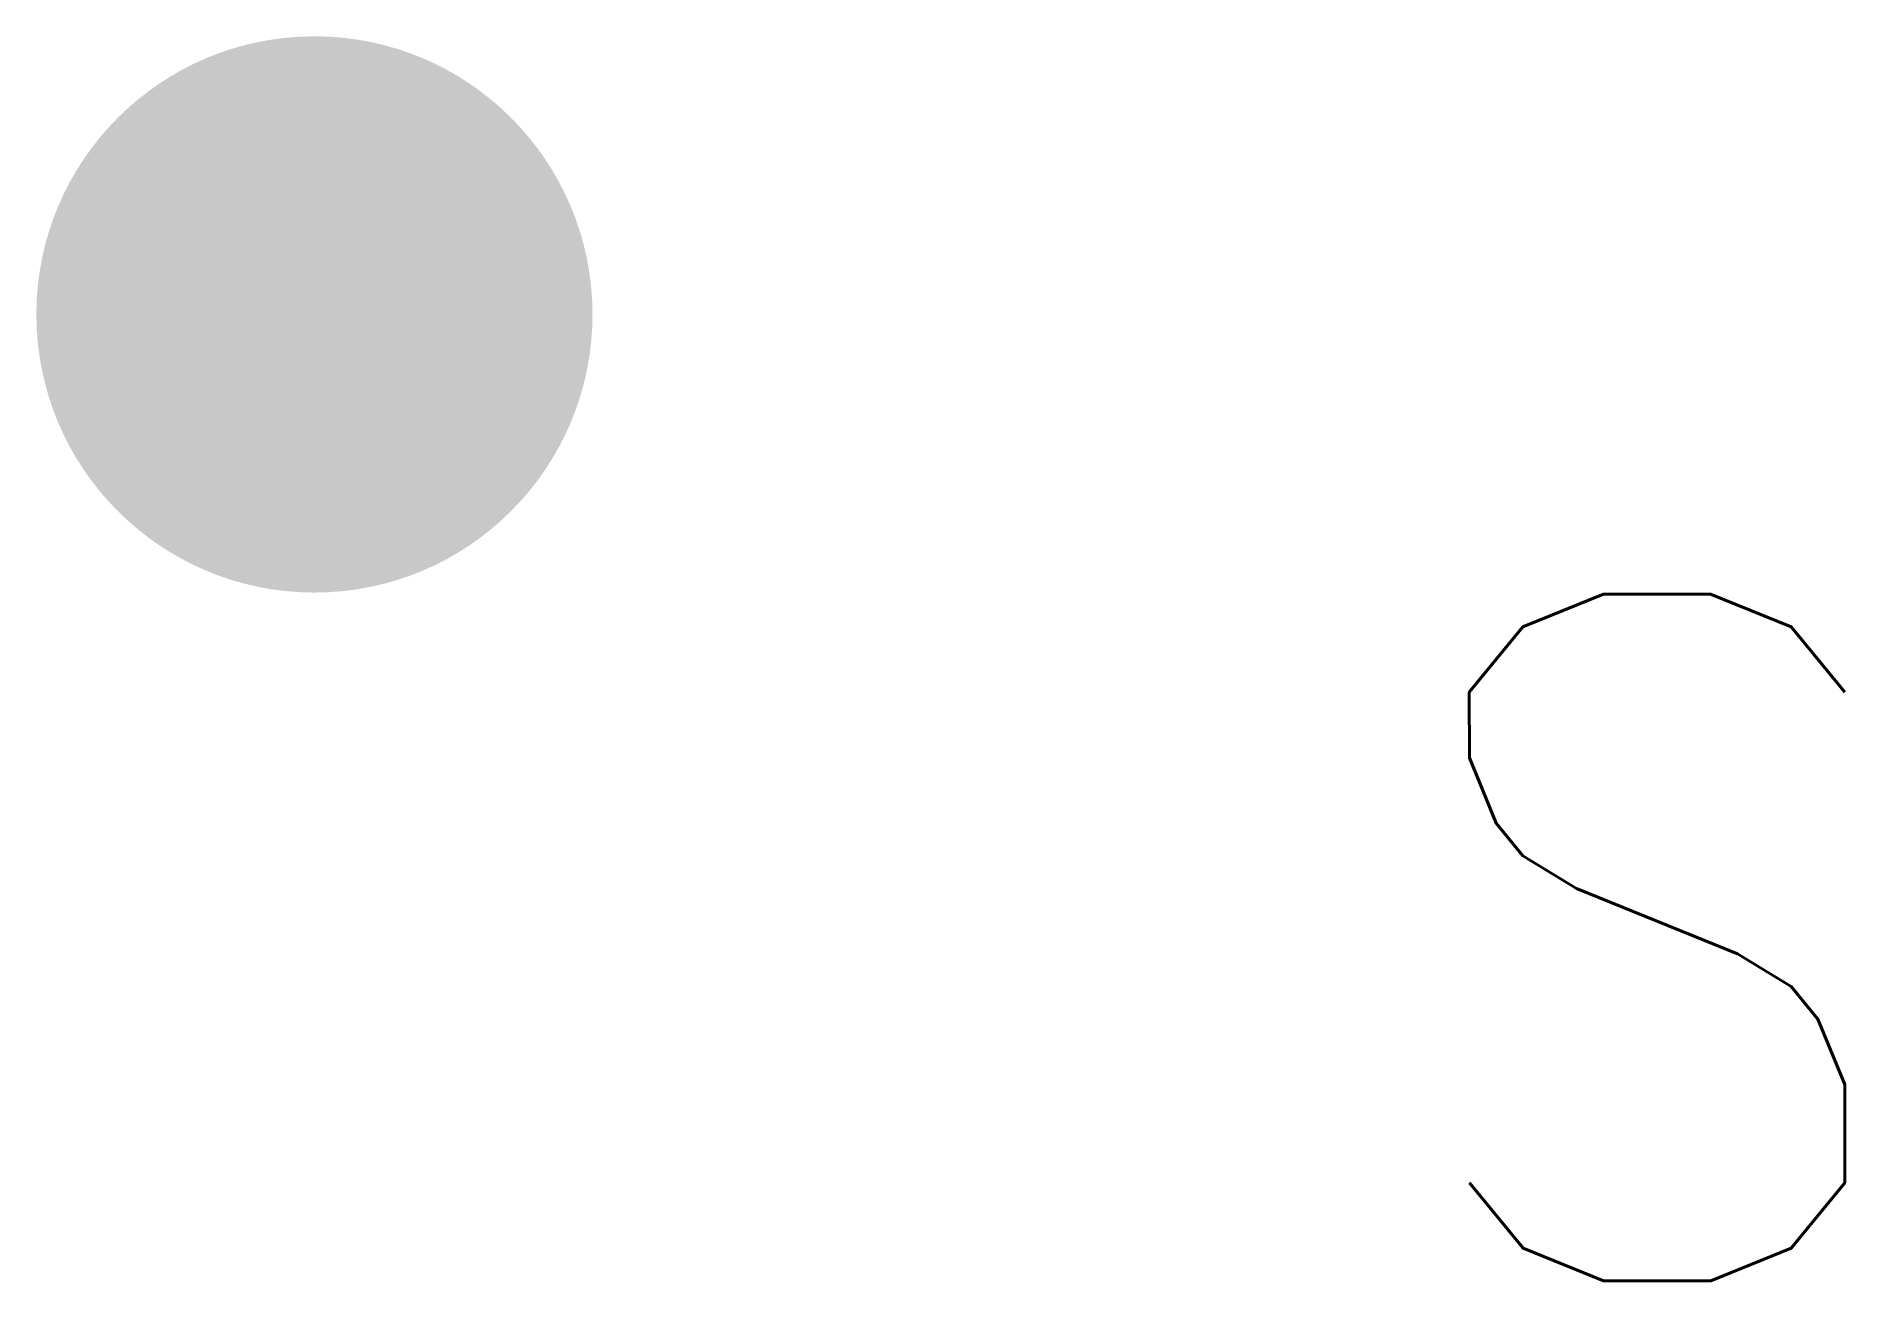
# Model space of a CAD drawing. Extents: x -0.18 to 0.98, y -0.62 to 0.18.
import ezdxf
from ezdxf.enums import TextEntityAlignment as Align

# ---------------------------------------------------------------- set-up
doc = ezdxf.new("R2010")
doc.units = 0
doc.styles.add('Style-STANDARD', font='STANDARD.shx')

msp = doc.modelspace()

# ---------------------------------------------------------------- hatches: boundary and pattern name
h = msp.add_hatch(color=256)
edge = h.paths.add_edge_path()
edge.add_arc((0.0008, 0.0002), 0.1782, 0, 360)

# ---------------------------------------------------------------- texts
at = {"style": 'Style-STANDARD'}
msp.add_text('S', height=0.44, rotation=0.0113, dxfattribs=at).set_placement((0.8612, -0.399), align=Align.MIDDLE_CENTER)

doc.saveas('drawing.dxf')
